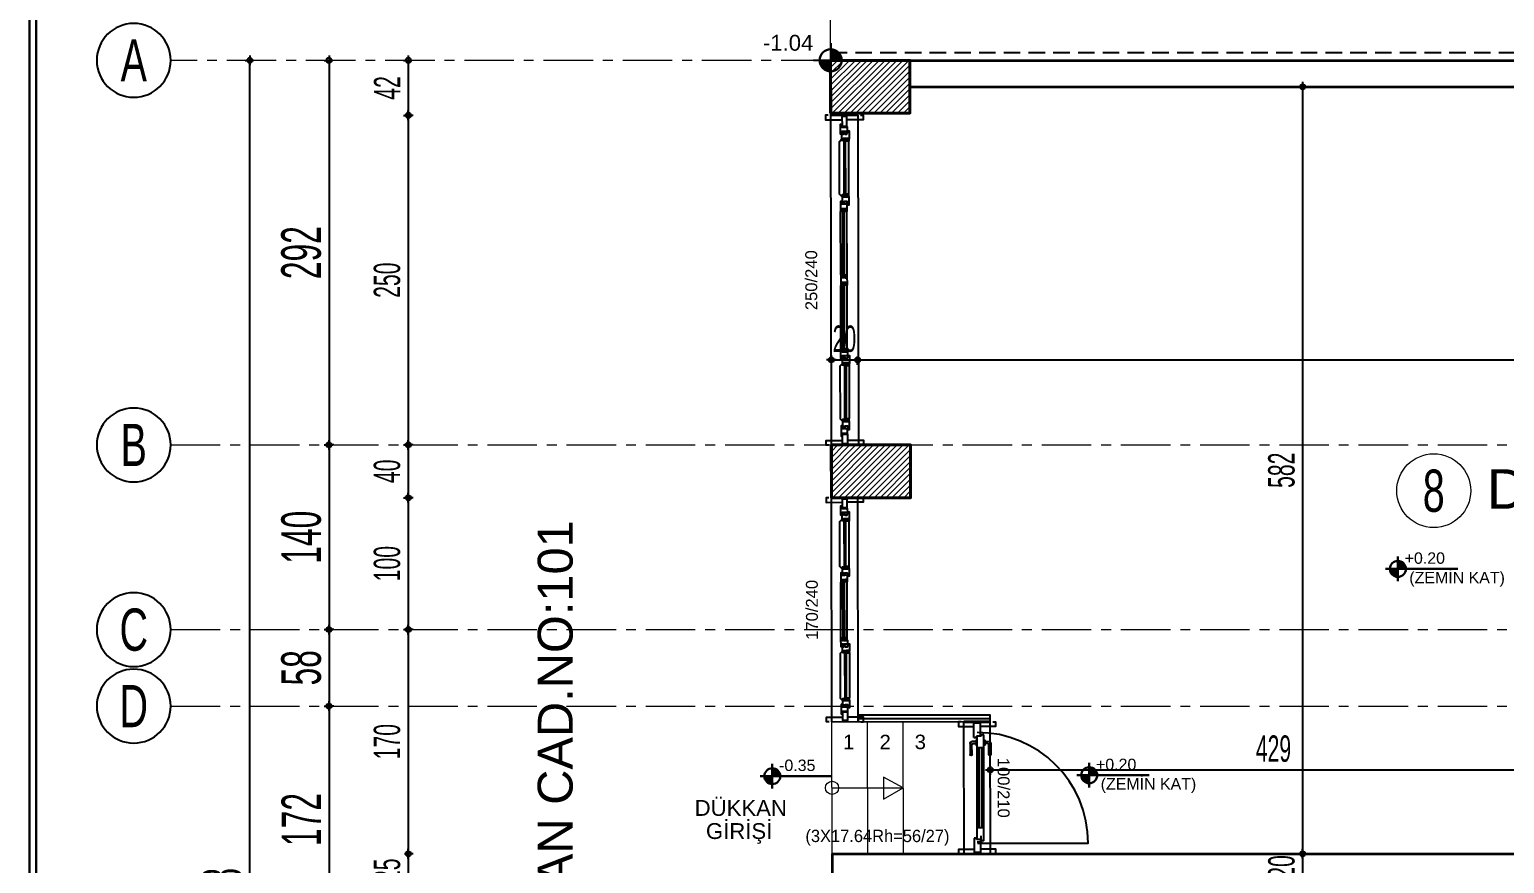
# Model space of a CAD drawing. Extents: x 386248 to 427517, y 4539405 to 4542296.
# Drawn here: x 390778 to 391896, y 4541018 to 4541651 of the extents above; entities that cross this region are included whole.
import ezdxf
from ezdxf.enums import TextEntityAlignment as Align

# ---------------------------------------------------------------- set-up
doc = ezdxf.new("R2010")
doc.units = 0
for name, pattern in [('CENTER', [2, 1.25, -0.25, 0.25, -0.25]), ('CENTERX2', [4, 2.5, -0.5, 0.5, -0.5]), ('DASHED2', [0.375, 0.25, -0.125]), ('DUZ', [0])]:
    doc.linetypes.add(name, pattern=pattern)
for name, color, linetype, lineweight in [('AKS', 251, 'CENTERX2', 20), ('AKS YAZISI', 4, 'Continuous', 25), ('ASIK', 3, 'Continuous', 20), ('baca', 9, 'Continuous', 25), ('DIŞ 2', 167, 'Continuous', 25), ('DUVAR', 4, 'Continuous', 35), ('kolon', 1, 'Continuous', 40), ('KOTLAR', 63, 'Continuous', 30), ('MERDIVEN', 161, 'Continuous', 15), ('OLCU10', 2, 'Continuous', 25), ('tarama kolon', 8, 'Continuous', 13), ('TEFRİŞ', 103, 'Continuous', 18), ('YAZI', 7, 'Continuous', 25), ('YAZILAR', 1, 'Continuous', 30), ('ölçü20', 1, 'Continuous', 20)]:
    doc.layers.add(name, color=color, linetype=linetype, lineweight=lineweight)
for name, color, linetype in [('DIM', 7, 'Continuous'), ('duvar-kesim', 250, 'Continuous'), ('kapi', 16, 'Continuous'), ('kapi-yazi', 140, 'Continuous'), ('mahal', 7, 'Continuous'), ('penc-yazi', 7, 'Continuous'), ('pencere', 7, 'Continuous'), ('Y-IMAR', 15, 'DUZ')]:
    doc.layers.add(name, color=color, linetype=linetype)
doc.styles.add('RomanSTA', font='')
doc.styles.get("Standard").update_dxf_attribs({"font": 'arial.ttf'})
doc.styles.add('STYLE4', font='comic.ttf', dxfattribs={"height": 9})
doc.styles.add('T', font='ISOt.shx', dxfattribs={"width": 0.6})
doc.styles.add('UNIV', font='', dxfattribs={"width": 0.7})
doc.styles.get('RomanSTA').set_extended_font_data('Arial')
doc.styles.get('UNIV').set_extended_font_data('Comic Sans MS')
doc.dimstyles.new('DOT2', dxfattribs={"dimtxt": 20, "dimasz": 0.7, "dimexe": 5, "dimexo": 5, "dimgap": 6, "dimtad": 1, "dimdec": 0, "dimdsep": 46, "dimtxsty": 'T', "dimblk1": 'SEL2', "dimblk2": 'SEL2', "dimsah": 1, "dimcen": 0, "dimse1": 1, "dimse2": 1, "dimclrd": 256, "dimclre": 256, "dimclrt": 256, "dimadec": 0, "dimazin": 0, "dimtfac": 1, "dimtdec": 0, "dimtix": 1, "dimtmove": 2, "dimatfit": 3, "dimldrblk": 'SEL2', "dimfxl": 1, "dimtolj": 1, "dimtzin": 0, "dimarcsym": 0})

# ---------------------------------------------------------------- blocks, each defined once
blk = doc.blocks.new('SEL2')
at = {"layer": 'OLCU10'}
for p, q in [((5.25, 0), (-5.25, 0)), ((0, 5.25), (0, -3.95))]:
    blk.add_line(p, q, dxfattribs=at)
blk.add_circle((0, 0), 2.75, dxfattribs=at)
blk = doc.blocks.new('*D2082')
at = {"layer": 'Defpoints', "color": 0}
for p in [(391734, 4541607.4), (391742.9, 4541025.8), (391759, 4541025.8)]:
    blk.add_point(p, dxfattribs=at)
at = {"layer": 'DIM', "lineweight": -2}
blk.add_line((391742.9, 4541606.7), (391742.9, 4541026.5), dxfattribs=at)
at = {"layer": 'DIM', "linetype": 'ByBlock', "lineweight": -2, "xscale": 0.7, "yscale": 0.7, "zscale": 0.7}
for p, rotation in [((391742.9, 4541607.4), 90), ((391742.9, 4541025.8), 270)]:
    blk.add_blockref('SEL2', p, dxfattribs=dict(at, rotation=rotation))
at = {"layer": 'DIM', "insert": (391726.9, 4541316.6), "char_height": 20, "attachment_point": 5, "rotation": 90, "style": 'T'}
blk.add_mtext('\\A1;582', dxfattribs=at)
blk = doc.blocks.new('*D2083')
at = {"layer": 'Defpoints', "color": 0}
for p in [(391759, 4541025.8), (391742.9, 4541005.8), (391777.2, 4541005.8)]:
    blk.add_point(p, dxfattribs=at)
at = {"layer": 'DIM', "lineweight": -2}
for p, q in [((391742.9, 4541026.5), (391742.9, 4541027.2)), ((391742.9, 4541025.8), (391742.9, 4541005.8)), ((391742.9, 4541005.1), (391742.9, 4541004.4))]:
    blk.add_line(p, q, dxfattribs=at)
at = {"layer": 'DIM', "linetype": 'ByBlock', "lineweight": -2, "xscale": 0.7, "yscale": 0.7, "zscale": 0.7}
for p, rotation in [((391742.9, 4541025.8), 270), ((391742.9, 4541005.8), 90)]:
    blk.add_blockref('SEL2', p, dxfattribs=dict(at, rotation=rotation))
at = {"layer": 'DIM', "insert": (391726.9, 4541015.8), "char_height": 20, "attachment_point": 5, "rotation": 90, "style": 'T'}
blk.add_mtext('\\A1;20', dxfattribs=at)
blk = doc.blocks.new('*D2096')
at = {"layer": 'Defpoints', "color": 0}
for p in [(391405.7, 4541400.2), (391385.7, 4541388), (391405.7, 4541388.1)]:
    blk.add_point(p, dxfattribs=at)
at = {"layer": 'DIM', "lineweight": -2}
for p, q in [((391385, 4541400.2), (391384.3, 4541400.2)), ((391385.7, 4541400.2), (391405.7, 4541400.2)), ((391406.4, 4541400.2), (391407.1, 4541400.2))]:
    blk.add_line(p, q, dxfattribs=at)
at = {"layer": 'DIM', "linetype": 'ByBlock', "lineweight": -2, "xscale": 0.7, "yscale": 0.7, "zscale": 0.7}
blk.add_blockref('SEL2', (391385.7, 4541400.2), dxfattribs=at)
at = {"layer": 'DIM', "linetype": 'ByBlock', "lineweight": -2, "xscale": 0.7, "yscale": 0.7, "zscale": 0.7, "rotation": 180}
blk.add_blockref('SEL2', (391405.7, 4541400.2), dxfattribs=at)
at = {"layer": 'DIM', "insert": (391395.7, 4541416.2), "char_height": 20, "attachment_point": 5, "style": 'T'}
blk.add_mtext('\\A1;20', dxfattribs=at)
blk = doc.blocks.new('*D2097')
at = {"layer": 'Defpoints', "color": 0}
for p in [(392641.4, 4541400.2), (392641.4, 4541393.5), (391405.7, 4541388.1)]:
    blk.add_point(p, dxfattribs=at)
at = {"layer": 'DIM', "lineweight": -2}
blk.add_line((391406.4, 4541400.2), (392640.7, 4541400.2), dxfattribs=at)
at = {"layer": 'DIM', "linetype": 'ByBlock', "lineweight": -2, "xscale": 0.7, "yscale": 0.7, "zscale": 0.7, "rotation": 180}
blk.add_blockref('SEL2', (391405.7, 4541400.2), dxfattribs=at)
at = {"layer": 'DIM', "linetype": 'ByBlock', "lineweight": -2, "xscale": 0.7, "yscale": 0.7, "zscale": 0.7}
blk.add_blockref('SEL2', (392641.4, 4541400.2), dxfattribs=at)
at = {"layer": 'DIM', "insert": (392023.6, 4541416.2), "char_height": 20, "attachment_point": 5, "style": 'T'}
blk.add_mtext('\\A1;1236', dxfattribs=at)
blk = doc.blocks.new('KOLONLAR 444')
at = {"layer": 'tarama kolon'}
h = blk.add_hatch(dxfattribs=at)
h.set_pattern_fill('ANSI31', color=256)
h.set_pattern_definition([(45, (2287.4398, -3197.0584), (-2.2450640303, 2.2450640303), [])])
h.paths.add_polyline_path([(397483.5, 4544385.7), (397513.5, 4544385.7), (397513.5, 4544325.7), (397483.5, 4544325.7)])
h.paths.add_polyline_path([(397798.1, 4544357.7), (397798.1, 4544337.7), (397798.1, 4544327.7), (397858.1, 4544327.7), (397857.1, 4544357.7)])
h.paths.add_polyline_path([(397123.5, 4544817.3), (397183.5, 4544817.3), (397183.5, 4544787.3), (397123.5, 4544787.3)])
h.paths.add_polyline_path([(397812.7, 4543913.7), (397812.7, 4543893.7), (397812.7, 4543875.7), (397873, 4543875.7), (397872.4, 4543893.7), (397871.7, 4543913.7)])
h.paths.add_polyline_path([(397834.6, 4543572.8), (397834.6, 4543523.5), (397884.6, 4543522.8), (397882.9, 4543572.8)])
h.paths.add_polyline_path([(396633.5, 4544777.3), (396633.5, 4544797.3), (396633.5, 4544817.3), (396573.5, 4544817.3), (396573.5, 4544797.3), (396573.5, 4544777.3)])
h.paths.add_polyline_path([(396626, 4543538.5), (396626, 4543589.2), (396575.9, 4543589.2), (396576, 4543539.2)])
h.paths.add_polyline_path([(397483.5, 4543935.7), (397513.5, 4543935.7), (397513.5, 4543875.7), (397483.5, 4543875.7)])
h.paths.add_polyline_path([(397123.5, 4543875.7), (397123.5, 4543905.7), (397183.5, 4543905.7), (397183.5, 4543875.7)])
h.paths.add_polyline_path([(397373.5, 4544180.7), (397348.5, 4544180.7), (397148.5, 4544180.7), (397148.5, 4544360.7), (397348.5, 4544360.7), (397373.5, 4544360.7), (397373.5, 4544385.7), (397123.5, 4544385.7), (397123.5, 4544155.7), (397123.5, 4544085.7), (397148.5, 4544085.7), (397148.5, 4544155.7), (397373.5, 4544155.7)])
h.paths.add_polyline_path([(397782, 4544817.3), (397782, 4544797.3), (397782, 4544777.3), (397843.3, 4544777.3), (397842.6, 4544797.3), (397842, 4544817.3)])
h.paths.add_polyline_path([(396574.8, 4544120.7), (396634.8, 4544120.7), (396634.8, 4544080.7), (396574.9, 4544080.7)])
h.paths.add_polyline_path([(397458.5, 4543528.2), (397458.5, 4543587.8), (397488.5, 4543587.8), (397488.5, 4543527.8)])
h.paths.add_polyline_path([(397453.5, 4544817.3), (397513.5, 4544817.3), (397513.5, 4544787.3), (397453.5, 4544787.3)])
h.paths.add_polyline_path([(397153.5, 4543605.7), (397133.5, 4543605.7), (397123.5, 4543605.7), (397123.5, 4543532.3), (397153.5, 4543532), (397153.5, 4543595.7)])
h.paths.add_polyline_path([(396634, 4544485.7), (396634, 4544505.7), (396634, 4544515.7), (396633.5, 4544525.7), (396613.5, 4544525.7), (396574, 4544525.7), (396574.1, 4544485.7)])
at = {"layer": 'kolon'}
for points in [[(396573.5, 4544777.3), (396633.5, 4544777.3), (396633.5, 4544797.3), (396633.5, 4544817.3), (396573.5, 4544817.3), (396573.5, 4544797.3)], [(396574.1, 4544485.7), (396634, 4544485.7), (396634, 4544505.7), (396634, 4544515.7), (396634, 4544525.7), (396633.5, 4544525.7), (396613.5, 4544525.7), (396574, 4544525.7)]]:
    blk.add_lwpolyline(points, close=True, dxfattribs=at)
blk = doc.blocks.new('AKS-NO')
blk.add_circle((0, 0), 35)
at = {"color": 7, "style": 'UNIV', "width": 0.7}
blk.add_attdef('AKS-NO', text='', height=40, dxfattribs=at).set_placement((0, 0), align=Align.MIDDLE)
blk = doc.blocks.new('fm-win4')
at = {"color": 8, "linetype": 'Continuous'}
for p, q in [((58.4, 0.3), (16.9, 0.3)), ((16.9, 0.3), (16.9, -0.9)), ((17.9, 0.3), (17.9, -0.9)), ((57.4, 0.3), (57.4, -0.9)), ((58.4, 0.3), (58.4, -0.9)), ((68, 1.4), (117.9, 1.4)), ((68, 1.4), (68, 0.2)), ((68, 0.2), (117.9, 0.2)), ((69, 1.4), (69, 0.2)), ((69.7, 3), (116.1, 3)), ((116.9, 1.4), (116.9, 0.2)), ((117.9, 1.4), (117.9, 0.2)), ((122.1, 1.4), (172.1, 1.4)), ((122.1, 1.4), (122.1, 0.2)), ((122.1, 0.2), (172.1, 0.2)), ((123.1, 1.4), (123.1, 0.2)), ((123.9, 3), (170.3, 3)), ((171.1, 1.4), (171.1, 0.2)), ((172.1, 1.4), (172.1, 0.2)), ((181.7, 0.3), (223.2, 0.3)), ((181.7, 0.3), (181.7, -0.9)), ((182.7, 0.3), (182.7, -0.9)), ((222.2, 0.3), (222.2, -0.9)), ((223.2, 0.3), (223.2, -0.9)), ((58.4, -0.9), (16.9, -0.9)), ((56.8, -3.3), (18.4, -3.3)), ((69.8, -1.8), (115.9, -1.8)), ((124, -1.8), (170.1, -1.8)), ((181.7, -0.9), (223.2, -0.9)), ((183.2, -3.3), (221.6, -3.3))]:
    blk.add_line(p, q, dxfattribs=at)
at = {"linetype": 'Continuous'}
for points in [[(7, -1.8), (0, -1.8), (0, 1.8), (7, 1.8)], [(11, 0.7), (11.3, 0.7), (11.3, 1), (11, 1), (11, 2), (12.2, 2), (12.2, 2.7), (12.8, 2.7), (12.9, 2), (13.2, 2), (13, 3), (5.6, 3), (5.4, 2), (5.8, 2), (5.9, 2.7), (6.4, 2.7), (6.4, 2), (7.7, 2), (7.7, 1), (7.4, 1), (7.4, 0.7), (7.7, 0.7), (7.7, 0.2), (7.4, 0.2), (7.4, -0.1), (7.7, -0.1), (7.7, -1.7), (7.4, -1.7), (7.4, -2), (11.3, -2), (11.3, -1.7), (11, -1.7), (11, -0.1), (11.3, -0.1), (11.3, 0.2), (11, 0.2)], [(16.1, -1.4), (16.4, -1.4), (16.4, -1.2), (16.1, -1.2), (16.1, 0.9), (16.9, 0.9), (16.9, 1.6), (17.4, 1.6), (17.5, 0.9), (17.9, 0.9), (17.7, 1.9), (12.8, 1.9), (12.8, 1.6), (12.9, 1.6), (12.9, 0.8), (12.1, 0.8), (12.1, -0.2), (13.1, -0.2), (13.1, -1.8), (12.1, -1.8), (12.1, -2.3), (10.5, -2.3), (10.5, -3.5), (16.4, -3.5), (16.4, -3.2), (16.1, -3.2)], [(59.2, -1.2), (59.2, 0.9), (58.3, 0.9), (58.3, 1.6), (57.8, 1.6), (57.7, 0.9), (57.4, 0.9), (57.6, 1.9), (62.5, 1.9), (62.5, 1.6), (62.4, 1.6), (62.4, 0.8), (63.2, 0.8), (63.2, -0.2), (62.2, -0.2), (62.2, -1.8), (63.2, -1.8), (63.2, -2.3), (64.7, -2.3), (64.7, -3.5), (58.9, -3.5), (58.9, -3.2), (59.2, -3.2), (59.2, -1.4), (58.9, -1.4), (58.9, -1.2)], [(64.5, -1.7), (64.5, -0.1), (64.2, -0.1), (64.2, 0.2), (64.5, 0.2), (64.5, 0.7), (64.2, 0.7), (64.2, 1), (64.5, 1), (64.5, 2), (63.1, 2), (63.1, 2.7), (62.6, 2.7), (62.5, 2), (62.2, 2), (62.4, 3), (69.5, 3), (69.7, 2), (69.3, 2), (69.2, 2.7), (68.7, 2.7), (68.7, 2), (67.5, 2), (67.5, 1), (67.8, 1), (67.8, 0.7), (67.5, 0.7), (67.5, 0.2), (67.8, 0.2), (67.8, -0.1), (67.5, -0.1), (67.5, -1.7), (67.8, -1.7), (67.8, -2), (64.2, -2), (64.2, -1.7)], [(121.6, 2), (122.9, 2), (122.9, 2.7), (123.4, 2.7), (123.5, 2), (123.8, 2), (123.6, 3), (116.4, 3), (116.2, 2), (116.5, 2), (116.6, 2.7), (117.1, 2.7), (117.1, 2), (118.4, 2), (118.4, 1), (118.1, 1), (118.1, 0.7), (118.4, 0.7), (118.4, 0.2), (118.1, 0.2), (118.1, -0.1), (118.4, -0.1), (118.4, -1.7), (118.1, -1.7), (118.1, -2), (121.9, -2), (121.9, -1.7), (121.6, -1.7), (121.6, -0.1), (121.9, -0.1), (121.9, 0.2), (121.6, 0.2), (121.6, 0.7), (121.9, 0.7), (121.9, 1), (121.6, 1)], [(175.8, 2), (177, 2), (177, 2.7), (177.6, 2.7), (177.7, 2), (178, 2), (177.8, 3), (170.6, 3), (170.4, 2), (170.7, 2), (170.8, 2.7), (171.3, 2.7), (171.3, 2), (172.5, 2), (172.5, 1), (172.2, 1), (172.2, 0.7), (172.5, 0.7), (172.5, 0.2), (172.2, 0.2), (172.2, -0.1), (172.5, -0.1), (172.5, -1.7), (172.2, -1.7), (172.2, -2), (176.1, -2), (176.1, -1.7), (175.8, -1.7), (175.8, -0.1), (176.1, -0.1), (176.1, 0.2), (175.8, 0.2), (175.8, 0.7), (176.1, 0.7), (176.1, 1), (175.8, 1)], [(180.9, -1.2), (180.9, 0.9), (181.7, 0.9), (181.7, 1.6), (182.2, 1.6), (182.3, 0.9), (182.7, 0.9), (182.5, 1.9), (177.6, 1.9), (177.6, 1.6), (177.7, 1.6), (177.7, 0.8), (176.9, 0.8), (176.9, -0.2), (177.9, -0.2), (177.9, -1.8), (176.9, -1.8), (176.9, -2.3), (175.3, -2.3), (175.3, -3.5), (181.2, -3.5), (181.2, -3.2), (180.9, -3.2), (180.9, -1.4), (181.2, -1.4), (181.2, -1.2)], [(224, -1.4), (223.7, -1.4), (223.7, -1.2), (224, -1.2), (224, 0.9), (223.1, 0.9), (223.1, 1.6), (222.6, 1.6), (222.5, 0.9), (222.2, 0.9), (222.4, 1.9), (227.3, 1.9), (227.3, 1.6), (227.2, 1.6), (227.2, 0.8), (228, 0.8), (228, -0.2), (227, -0.2), (227, -1.8), (228, -1.8), (228, -2.3), (229.5, -2.3), (229.5, -3.5), (223.7, -3.5), (223.7, -3.2), (224, -3.2)], [(229, 0.7), (228.7, 0.7), (228.7, 1), (229, 1), (229, 2), (227.8, 2), (227.8, 2.7), (227.2, 2.7), (227.1, 2), (226.8, 2), (227, 3), (234.4, 3), (234.6, 2), (234.2, 2), (234.1, 2.7), (233.6, 2.7), (233.6, 2), (232.3, 2), (232.3, 1), (232.6, 1), (232.6, 0.7), (232.3, 0.7), (232.3, 0.2), (232.6, 0.2), (232.6, -0.1), (232.3, -0.1), (232.3, -1.7), (232.6, -1.7), (232.6, -2), (228.7, -2), (228.7, -1.7), (229, -1.7), (229, -0.1), (228.7, -0.1), (228.7, 0.2), (229, 0.2)], [(233, -1.8), (240, -1.8), (240, 1.8), (233, 1.8)]]:
    blk.add_lwpolyline(points, close=True, dxfattribs=at)
at = {"color": 8, "linetype": 'Continuous'}
for points in [[(58.8, 1.9), (57, 3.7), (18.2, 3.7), (16.4, 1.9)], [(181.2, 1.9), (183, 3.7), (221.8, 3.7), (223.6, 1.9)]]:
    blk.add_lwpolyline(points, dxfattribs=at)
for points in [[(16.2, -2.4), (16.5, -2.4), (16.5, -3.3), (18.2, -3.3), (18.2, -1.6), (17.9, -1.6), (17.9, -2.1), (17.4, -2.1), (17.4, -1.6), (17.1, -1.6), (17.1, -2.1), (16.3, -2.1), (16.3, -1.6), (16.2, -1.6)], [(59.1, -2.4), (58.8, -2.4), (58.8, -3.3), (57.1, -3.3), (57.1, -1.6), (57.4, -1.6), (57.4, -2.1), (57.9, -2.1), (57.9, -1.6), (58.2, -1.6), (58.2, -2.1), (59, -2.1), (59, -1.6), (59.1, -1.6)], [(67.9, -1.4), (67.9, -1.8), (69.6, -1.8), (69.6, -0.4), (69.3, -0.4), (69.3, -0.9), (68.8, -0.9), (68.8, -0.4), (68.5, -0.4), (68.5, -1.1), (67.7, -1.1), (67.7, -0.4), (67.6, -0.4), (67.6, -1.4)], [(118, -1.4), (118, -1.8), (116.3, -1.8), (116.3, -0.4), (116.6, -0.4), (116.6, -0.9), (117.1, -0.9), (117.1, -0.4), (117.4, -0.4), (117.4, -1.1), (118.2, -1.1), (118.2, -0.4), (118.3, -0.4), (118.3, -1.4)], [(122, -1.4), (122, -1.8), (123.7, -1.8), (123.7, -0.4), (123.4, -0.4), (123.4, -0.9), (122.9, -0.9), (122.9, -0.4), (122.6, -0.4), (122.6, -1.1), (121.8, -1.1), (121.8, -0.4), (121.7, -0.4), (121.7, -1.4)], [(172.1, -1.4), (172.1, -1.8), (170.4, -1.8), (170.4, -0.4), (170.7, -0.4), (170.7, -0.9), (171.2, -0.9), (171.2, -0.4), (171.5, -0.4), (171.5, -1.1), (172.3, -1.1), (172.3, -0.4), (172.4, -0.4), (172.4, -1.4)], [(181, -2.4), (181.3, -2.4), (181.3, -3.3), (183, -3.3), (183, -1.6), (182.7, -1.6), (182.7, -2.1), (182.2, -2.1), (182.2, -1.6), (181.9, -1.6), (181.9, -2.1), (181.1, -2.1), (181.1, -1.6), (181, -1.6)], [(223.9, -2.4), (223.6, -2.4), (223.6, -3.3), (221.9, -3.3), (221.9, -1.6), (222.2, -1.6), (222.2, -2.1), (222.7, -2.1), (222.7, -1.6), (223, -1.6), (223, -2.1), (223.8, -2.1), (223.8, -1.6), (223.9, -1.6)]]:
    blk.add_lwpolyline(points, close=True, dxfattribs=at)
blk = doc.blocks.new('*D2567')
at = {"layer": 'Defpoints', "color": 0}
for p in [(390945.2, 4541627.4), (390970.5, 4541627.4), (390970.5, 4540349.2)]:
    blk.add_point(p, dxfattribs=at)
at = {"layer": 'DIŞ 2', "lineweight": -2}
blk.add_line((390945.2, 4540349.9), (390945.2, 4541626.7), dxfattribs=at)
at = {"layer": 'DIŞ 2', "linetype": 'ByBlock', "lineweight": -2, "xscale": 0.7, "yscale": 0.7, "zscale": 0.7}
for p, rotation in [((390945.2, 4541627.4), 90), ((390945.2, 4540349.2), 270)]:
    blk.add_blockref('SEL2', p, dxfattribs=dict(at, rotation=rotation))
at = {"layer": 'DIŞ 2', "insert": (390924.2, 4540988.3), "char_height": 30, "attachment_point": 5, "rotation": 90, "style": 'T'}
blk.add_mtext('\\A1;1278', dxfattribs=at)
blk = doc.blocks.new('*D2568')
at = {"layer": 'ASIK', "lineweight": -2}
blk.add_line((391005.2, 4541626.7), (391005.2, 4541336.5), dxfattribs=at)
at = {"layer": 'Defpoints', "color": 0}
for p in [(391024, 4541627.4), (391005.2, 4541335.8), (391024, 4541335.8)]:
    blk.add_point(p, dxfattribs=at)
at = {"layer": 'ASIK', "linetype": 'ByBlock', "lineweight": -2, "xscale": 0.7, "yscale": 0.7, "zscale": 0.7}
for p, rotation in [((391005.2, 4541627.4), 90), ((391005.2, 4541335.8), 270)]:
    blk.add_blockref('SEL2', p, dxfattribs=dict(at, rotation=rotation))
at = {"layer": 'ASIK', "insert": (390984.2, 4541481.6), "char_height": 30, "attachment_point": 5, "rotation": 90, "style": 'T'}
blk.add_mtext('\\A1;292', dxfattribs=at)
blk = doc.blocks.new('*D2569')
at = {"layer": 'ASIK', "lineweight": -2}
blk.add_line((391005.2, 4541335.1), (391005.2, 4541196.5), dxfattribs=at)
at = {"layer": 'Defpoints', "color": 0}
for p in [(391024, 4541335.8), (391005.2, 4541195.8), (391036.6, 4541195.8)]:
    blk.add_point(p, dxfattribs=at)
at = {"layer": 'ASIK', "linetype": 'ByBlock', "lineweight": -2, "xscale": 0.7, "yscale": 0.7, "zscale": 0.7}
for p, rotation in [((391005.2, 4541335.8), 90), ((391005.2, 4541195.8), 270)]:
    blk.add_blockref('SEL2', p, dxfattribs=dict(at, rotation=rotation))
at = {"layer": 'ASIK', "insert": (390984.2, 4541265.8), "char_height": 30, "attachment_point": 5, "rotation": 90, "style": 'T'}
blk.add_mtext('\\A1;140', dxfattribs=at)
blk = doc.blocks.new('*D2570')
at = {"layer": 'ASIK', "lineweight": -2}
blk.add_line((391005.2, 4541195.1), (391005.2, 4541138.5), dxfattribs=at)
at = {"layer": 'Defpoints', "color": 0}
for p in [(391036.6, 4541195.8), (391005.2, 4541137.8), (391036.6, 4541137.8)]:
    blk.add_point(p, dxfattribs=at)
at = {"layer": 'ASIK', "linetype": 'ByBlock', "lineweight": -2, "xscale": 0.7, "yscale": 0.7, "zscale": 0.7}
for p, rotation in [((391005.2, 4541195.8), 90), ((391005.2, 4541137.8), 270)]:
    blk.add_blockref('SEL2', p, dxfattribs=dict(at, rotation=rotation))
at = {"layer": 'ASIK', "insert": (390984.2, 4541166.8), "char_height": 30, "attachment_point": 5, "rotation": 90, "style": 'T'}
blk.add_mtext('\\A1;58', dxfattribs=at)
blk = doc.blocks.new('*D2571')
at = {"layer": 'ASIK', "lineweight": -2}
blk.add_line((391005.2, 4541137.1), (391005.2, 4540966.5), dxfattribs=at)
at = {"layer": 'Defpoints', "color": 0}
for p in [(391036.6, 4541137.8), (391005.2, 4540965.8), (391025.7, 4540965.8)]:
    blk.add_point(p, dxfattribs=at)
at = {"layer": 'ASIK', "linetype": 'ByBlock', "lineweight": -2, "xscale": 0.7, "yscale": 0.7, "zscale": 0.7}
for p, rotation in [((391005.2, 4541137.8), 90), ((391005.2, 4540965.8), 270)]:
    blk.add_blockref('SEL2', p, dxfattribs=dict(at, rotation=rotation))
at = {"layer": 'ASIK', "insert": (390984.2, 4541051.8), "char_height": 30, "attachment_point": 5, "rotation": 90, "style": 'T'}
blk.add_mtext('\\A1;172', dxfattribs=at)
blk = doc.blocks.new('*D2635')
at = {"layer": 'Defpoints', "color": 0}
for p in [(391241.7, 4541627.4), (391065.2, 4541585.7), (391385.3, 4541585.7)]:
    blk.add_point(p, dxfattribs=at)
at = {"layer": 'ölçü20', "lineweight": -2}
blk.add_line((391065.2, 4541626.7), (391065.2, 4541586.4), dxfattribs=at)
at = {"layer": 'ölçü20', "linetype": 'ByBlock', "lineweight": -2, "xscale": 0.7, "yscale": 0.7, "zscale": 0.7}
for p, rotation in [((391065.2, 4541627.4), 90), ((391065.2, 4541585.7), 270)]:
    blk.add_blockref('SEL2', p, dxfattribs=dict(at, rotation=rotation))
at = {"layer": 'ölçü20', "insert": (391049.2, 4541606.5), "char_height": 20, "attachment_point": 5, "rotation": 90, "style": 'T'}
blk.add_mtext('\\A1;42', dxfattribs=at)
blk = doc.blocks.new('*D2636')
at = {"layer": 'Defpoints', "color": 0}
for p in [(391385.3, 4541585.7), (391065.2, 4541335.8), (391385.1, 4541335.8)]:
    blk.add_point(p, dxfattribs=at)
at = {"layer": 'ölçü20', "lineweight": -2}
blk.add_line((391065.2, 4541585), (391065.2, 4541336.5), dxfattribs=at)
at = {"layer": 'ölçü20', "linetype": 'ByBlock', "lineweight": -2, "xscale": 0.7, "yscale": 0.7, "zscale": 0.7}
for p, rotation in [((391065.2, 4541585.7), 90), ((391065.2, 4541335.8), 270)]:
    blk.add_blockref('SEL2', p, dxfattribs=dict(at, rotation=rotation))
at = {"layer": 'ölçü20', "insert": (391049.2, 4541460.7), "char_height": 20, "attachment_point": 5, "rotation": 90, "style": 'T'}
blk.add_mtext('\\A1;250', dxfattribs=at)
blk = doc.blocks.new('*D2637')
at = {"layer": 'Defpoints', "color": 0}
for p in [(391385.1, 4541335.8), (391065.2, 4541295.8), (391387.7, 4541295.8)]:
    blk.add_point(p, dxfattribs=at)
at = {"layer": 'ölçü20', "lineweight": -2}
blk.add_line((391065.2, 4541335.1), (391065.2, 4541296.5), dxfattribs=at)
at = {"layer": 'ölçü20', "linetype": 'ByBlock', "lineweight": -2, "xscale": 0.7, "yscale": 0.7, "zscale": 0.7}
for p, rotation in [((391065.2, 4541335.8), 90), ((391065.2, 4541295.8), 270)]:
    blk.add_blockref('SEL2', p, dxfattribs=dict(at, rotation=rotation))
at = {"layer": 'ölçü20', "insert": (391049.2, 4541315.8), "char_height": 20, "attachment_point": 5, "rotation": 90, "style": 'T'}
blk.add_mtext('\\A1;40', dxfattribs=at)
blk = doc.blocks.new('*D2638')
at = {"layer": 'Defpoints', "color": 0}
for p in [(391387.7, 4541295.8), (391065.2, 4541195.8), (391276.5, 4541195.8)]:
    blk.add_point(p, dxfattribs=at)
at = {"layer": 'ölçü20', "lineweight": -2}
blk.add_line((391065.2, 4541295.1), (391065.2, 4541196.5), dxfattribs=at)
at = {"layer": 'ölçü20', "linetype": 'ByBlock', "lineweight": -2, "xscale": 0.7, "yscale": 0.7, "zscale": 0.7}
for p, rotation in [((391065.2, 4541295.8), 90), ((391065.2, 4541195.8), 270)]:
    blk.add_blockref('SEL2', p, dxfattribs=dict(at, rotation=rotation))
at = {"layer": 'ölçü20', "insert": (391049.2, 4541245.8), "char_height": 20, "attachment_point": 5, "rotation": 90, "style": 'T'}
blk.add_mtext('\\A1;100', dxfattribs=at)
blk = doc.blocks.new('*D2639')
at = {"layer": 'Defpoints', "color": 0}
for p in [(391276.5, 4541195.8), (391065.2, 4541025.8), (391390.5, 4541025.8)]:
    blk.add_point(p, dxfattribs=at)
at = {"layer": 'ölçü20', "lineweight": -2}
blk.add_line((391065.2, 4541195.1), (391065.2, 4541026.5), dxfattribs=at)
at = {"layer": 'ölçü20', "linetype": 'ByBlock', "lineweight": -2, "xscale": 0.7, "yscale": 0.7, "zscale": 0.7}
for p, rotation in [((391065.2, 4541195.8), 90), ((391065.2, 4541025.8), 270)]:
    blk.add_blockref('SEL2', p, dxfattribs=dict(at, rotation=rotation))
at = {"layer": 'ölçü20', "insert": (391049.2, 4541110.8), "char_height": 20, "attachment_point": 5, "rotation": 90, "style": 'T'}
blk.add_mtext('\\A1;170', dxfattribs=at)
blk = doc.blocks.new('*D2640')
at = {"layer": 'Defpoints', "color": 0}
for p in [(391390.5, 4541025.8), (391065.2, 4541000.7), (391390.6, 4541000.7)]:
    blk.add_point(p, dxfattribs=at)
at = {"layer": 'ölçü20', "lineweight": -2}
for p, q in [((391065.2, 4541026.5), (391065.2, 4541027.2)), ((391065.2, 4541025.8), (391065.2, 4541000.7)), ((391065.2, 4541000), (391065.2, 4540999.3))]:
    blk.add_line(p, q, dxfattribs=at)
at = {"layer": 'ölçü20', "linetype": 'ByBlock', "lineweight": -2, "xscale": 0.7, "yscale": 0.7, "zscale": 0.7}
for p, rotation in [((391065.2, 4541025.8), 270), ((391065.2, 4541000.7), 90)]:
    blk.add_blockref('SEL2', p, dxfattribs=dict(at, rotation=rotation))
at = {"layer": 'ölçü20', "insert": (391049.2, 4541013.3), "char_height": 20, "attachment_point": 5, "rotation": 90, "style": 'T'}
blk.add_mtext('\\A1;25', dxfattribs=at)
blk = doc.blocks.new('KT')
at = {"layer": 'baca', "lineweight": 30}
for points in [[(387018, 4544506.5, 0.198912), (386994.3, 4544516.4), (386994.2, 4544482.9), (387027.7, 4544482.8, 0.198912)], [(386960.7, 4544483, 0.198912), (386970.4, 4544459.2, 0.198912), (386994.1, 4544449.3), (386994.2, 4544482.9)]]:
    blk.add_hatch(color=256, dxfattribs=at).paths.add_polyline_path(points)
at = {"layer": 'KOTLAR', "color": 1}
for p, q in [((386994.3, 4544534.7), (386994, 4544431)), ((386942.4, 4544483), (387046, 4544482.7))]:
    blk.add_line(p, q, dxfattribs=at)
blk.add_circle((386994.2, 4544482.9), 33.5, dxfattribs=at)
blk = doc.blocks.new('G$C4E716FBB')
at = {"layer": 'KOTLAR', "xscale": 0.25, "yscale": 0.25, "zscale": 0.25}
blk.add_blockref('KT', (-97809, -1135616.6), dxfattribs=at)
at = {"layer": 'KOTLAR', "color": 1, "linetype": 'Continuous'}
blk.add_text('-1.04', height=12, rotation=359.8332, dxfattribs=at).set_placement((-1111.8, 511.5))
blk = doc.blocks.new('fm-door1')
at = {"linetype": 'Continuous'}
for p, q in [((0, 2.5), (0, -2.5)), ((10, 2.5), (0, 2.5)), ((8, 3.2), (8, 0)), ((8.4, 2.8), (12.8, 2.8)), ((9, 5), (91, 5)), ((9, 5), (9, 3)), ((10, 3), (9, 3)), ((10, 3), (10, -0.5)), ((10, 3), (10, -0.5)), ((10, 0), (90, 0)), ((19, 5), (19, 0)), ((81, 5), (81, 0)), ((91, 3), (90, 3)), ((90, 3), (90, -0.5)), ((90, 2.5), (100, 2.5)), ((91, 5), (91, 3)), ((100, 2.5), (100, -2.5)), ((11, -2.5), (0, -2.5)), ((10, -0.5), (11, -0.5)), ((11, -0.5), (10, -0.5)), ((11, -0.5), (11, -2.5)), ((11, -2.5), (11, -0.5)), ((89, -2.5), (89, -0.5)), ((89, -0.5), (90, -0.5)), ((89, -2.5), (100, -2.5))]:
    blk.add_line(p, q, dxfattribs=at)
at = {"color": 8, "linetype": 'Continuous'}
for p, q in [((19, 3.5), (81, 3.5)), ((19, 1.5), (81, 1.5))]:
    blk.add_line(p, q, dxfattribs=at)
at = {"linetype": 'Continuous'}
for points in [[(85.8, 5.8), (85.8, 8.9, 0.414214), (84.2, 10.4), (75.9, 10.4, 1), (75.9, 8.9), (83.5, 8.9, -0.414214), (84.2, 8.1), (84.2, 5.8)], [(85.8, -0.8), (85.8, -3.9, -0.414214), (84.2, -5.4), (75.9, -5.4, -1), (75.9, -3.9), (83.5, -3.9, 0.414214), (84.2, -3.1), (84.2, -0.8)]]:
    blk.add_lwpolyline(points, format="xyb", dxfattribs=at)
for points in [[(86.9, 5), (86.9, 5.8), (83.1, 5.8), (83.1, 5)], [(86.9, 0), (86.9, -0.8), (83.1, -0.8), (83.1, 0)]]:
    blk.add_lwpolyline(points, dxfattribs=at)
blk.add_circle((8.4, 3.2), 0.426, dxfattribs=at)
blk = doc.blocks.new('fm-win3')
at = {"color": 8, "linetype": 'Continuous'}
for p, q in [((16.9, 0.3), (16.9, -0.9)), ((56, 0.3), (16.9, 0.3)), ((17.9, 0.3), (17.9, -0.9)), ((55, 0.3), (55, -0.9)), ((56, 0.3), (56, -0.9)), ((65.6, 1.4), (65.6, 0.2)), ((65.6, 1.4), (114.3, 1.4)), ((65.6, 0.2), (114.3, 0.2)), ((66.6, 1.4), (66.6, 0.2)), ((67.4, 3), (112.5, 3)), ((113.3, 1.4), (113.3, 0.2)), ((114.3, 1.4), (114.3, 0.2)), ((123.9, 0.3), (123.9, -0.9)), ((123.9, 0.3), (163.2, 0.3)), ((124.9, 0.3), (124.9, -0.9)), ((162.2, 0.3), (162.2, -0.9)), ((163.2, 0.3), (163.2, -0.9)), ((56, -0.9), (16.9, -0.9)), ((54.5, -3.3), (18.4, -3.3)), ((67.5, -1.8), (112.3, -1.8)), ((123.9, -0.9), (163.2, -0.9)), ((125.4, -3.3), (161.6, -3.3))]:
    blk.add_line(p, q, dxfattribs=at)
at = {"linetype": 'Continuous'}
for points in [[(7, -1.8), (0, -1.8), (0, 1.8), (7, 1.8)], [(11, 0.7), (11.3, 0.7), (11.3, 1), (11, 1), (11, 2), (12.2, 2), (12.2, 2.7), (12.8, 2.7), (12.9, 2), (13.2, 2), (13, 3), (5.6, 3), (5.4, 2), (5.8, 2), (5.9, 2.7), (6.4, 2.7), (6.4, 2), (7.7, 2), (7.7, 1), (7.4, 1), (7.4, 0.7), (7.7, 0.7), (7.7, 0.2), (7.4, 0.2), (7.4, -0.1), (7.7, -0.1), (7.7, -1.7), (7.4, -1.7), (7.4, -2), (11.3, -2), (11.3, -1.7), (11, -1.7), (11, -0.1), (11.3, -0.1), (11.3, 0.2), (11, 0.2)], [(16.1, -1.4), (16.4, -1.4), (16.4, -1.2), (16.1, -1.2), (16.1, 0.9), (16.9, 0.9), (16.9, 1.6), (17.4, 1.6), (17.5, 0.9), (17.9, 0.9), (17.7, 1.9), (12.8, 1.9), (12.8, 1.6), (12.9, 1.6), (12.9, 0.8), (12.1, 0.8), (12.1, -0.2), (13.1, -0.2), (13.1, -1.8), (12.1, -1.8), (12.1, -2.3), (10.5, -2.3), (10.5, -3.5), (16.4, -3.5), (16.4, -3.2), (16.1, -3.2)], [(56.8, -1.2), (56.8, 0.9), (56, 0.9), (56, 1.6), (55.4, 1.6), (55.3, 0.9), (55, 0.9), (55.2, 1.9), (60.1, 1.9), (60.1, 1.6), (60, 1.6), (60, 0.8), (60.8, 0.8), (60.8, -0.2), (59.8, -0.2), (59.8, -1.8), (60.8, -1.8), (60.8, -2.3), (62.4, -2.3), (62.4, -3.5), (56.5, -3.5), (56.5, -3.2), (56.8, -3.2), (56.8, -1.4), (56.5, -1.4), (56.5, -1.2)], [(62.1, -1.7), (62.1, -0.1), (61.8, -0.1), (61.8, 0.2), (62.1, 0.2), (62.1, 0.7), (61.8, 0.7), (61.8, 1), (62.1, 1), (62.1, 2), (60.8, 2), (60.8, 2.7), (60.2, 2.7), (60.1, 2), (59.8, 2), (60, 3), (67.1, 3), (67.3, 2), (67, 2), (66.9, 2.7), (66.3, 2.7), (66.3, 2), (65.1, 2), (65.1, 1), (65.4, 1), (65.4, 0.7), (65.1, 0.7), (65.1, 0.2), (65.4, 0.2), (65.4, -0.1), (65.1, -0.1), (65.1, -1.7), (65.4, -1.7), (65.4, -2), (61.8, -2), (61.8, -1.7)], [(118, 2), (119.2, 2), (119.2, 2.7), (119.8, 2.7), (119.9, 2), (120.2, 2), (120, 3), (112.8, 3), (112.6, 2), (112.9, 2), (113, 2.7), (113.5, 2.7), (113.5, 2), (114.7, 2), (114.7, 1), (114.4, 1), (114.4, 0.7), (114.7, 0.7), (114.7, 0.2), (114.4, 0.2), (114.4, -0.1), (114.7, -0.1), (114.7, -1.7), (114.4, -1.7), (114.4, -2), (118.3, -2), (118.3, -1.7), (118, -1.7), (118, -0.1), (118.3, -0.1), (118.3, 0.2), (118, 0.2), (118, 0.7), (118.3, 0.7), (118.3, 1), (118, 1)], [(123.1, -1.2), (123.1, 0.9), (123.9, 0.9), (123.9, 1.6), (124.4, 1.6), (124.5, 0.9), (124.9, 0.9), (124.7, 1.9), (119.8, 1.9), (119.8, 1.6), (119.9, 1.6), (119.9, 0.8), (119.1, 0.8), (119.1, -0.2), (120.1, -0.2), (120.1, -1.8), (119.1, -1.8), (119.1, -2.3), (117.5, -2.3), (117.5, -3.5), (123.4, -3.5), (123.4, -3.2), (123.1, -3.2), (123.1, -1.4), (123.4, -1.4), (123.4, -1.2)], [(164, -1.4), (163.7, -1.4), (163.7, -1.2), (164, -1.2), (164, 0.9), (163.1, 0.9), (163.1, 1.6), (162.6, 1.6), (162.5, 0.9), (162.2, 0.9), (162.4, 1.9), (167.3, 1.9), (167.3, 1.6), (167.2, 1.6), (167.2, 0.8), (168, 0.8), (168, -0.2), (167, -0.2), (167, -1.8), (168, -1.8), (168, -2.3), (169.5, -2.3), (169.5, -3.5), (163.7, -3.5), (163.7, -3.2), (164, -3.2)], [(169, 0.7), (168.7, 0.7), (168.7, 1), (169, 1), (169, 2), (167.8, 2), (167.8, 2.7), (167.2, 2.7), (167.1, 2), (166.8, 2), (167, 3), (174.4, 3), (174.6, 2), (174.2, 2), (174.1, 2.7), (173.6, 2.7), (173.6, 2), (172.3, 2), (172.3, 1), (172.6, 1), (172.6, 0.7), (172.3, 0.7), (172.3, 0.2), (172.6, 0.2), (172.6, -0.1), (172.3, -0.1), (172.3, -1.7), (172.6, -1.7), (172.6, -2), (168.7, -2), (168.7, -1.7), (169, -1.7), (169, -0.1), (168.7, -0.1), (168.7, 0.2), (169, 0.2)], [(173, -1.8), (180, -1.8), (180, 1.8), (173, 1.8)]]:
    blk.add_lwpolyline(points, close=True, dxfattribs=at)
at = {"color": 8, "linetype": 'Continuous'}
for points in [[(56.4, 1.9), (54.6, 3.7), (18.2, 3.7), (16.4, 1.9)], [(123.4, 1.9), (125.2, 3.7), (161.8, 3.7), (163.6, 1.9)]]:
    blk.add_lwpolyline(points, dxfattribs=at)
for points in [[(16.2, -2.4), (16.5, -2.4), (16.5, -3.3), (18.2, -3.3), (18.2, -1.6), (17.9, -1.6), (17.9, -2.1), (17.4, -2.1), (17.4, -1.6), (17.1, -1.6), (17.1, -2.1), (16.3, -2.1), (16.3, -1.6), (16.2, -1.6)], [(56.7, -2.4), (56.4, -2.4), (56.4, -3.3), (54.7, -3.3), (54.7, -1.6), (55, -1.6), (55, -2.1), (55.5, -2.1), (55.5, -1.6), (55.8, -1.6), (55.8, -2.1), (56.6, -2.1), (56.6, -1.6), (56.7, -1.6)], [(65.5, -1.4), (65.5, -1.8), (67.2, -1.8), (67.2, -0.4), (66.9, -0.4), (66.9, -0.9), (66.4, -0.9), (66.4, -0.4), (66.1, -0.4), (66.1, -1.1), (65.3, -1.1), (65.3, -0.4), (65.2, -0.4), (65.2, -1.4)], [(114.3, -1.4), (114.3, -1.8), (112.6, -1.8), (112.6, -0.4), (112.9, -0.4), (112.9, -0.9), (113.4, -0.9), (113.4, -0.4), (113.7, -0.4), (113.7, -1.1), (114.5, -1.1), (114.5, -0.4), (114.6, -0.4), (114.6, -1.4)], [(123.2, -2.4), (123.5, -2.4), (123.5, -3.3), (125.2, -3.3), (125.2, -1.6), (124.9, -1.6), (124.9, -2.1), (124.4, -2.1), (124.4, -1.6), (124.1, -1.6), (124.1, -2.1), (123.3, -2.1), (123.3, -1.6), (123.2, -1.6)], [(163.9, -2.4), (163.6, -2.4), (163.6, -3.3), (161.9, -3.3), (161.9, -1.6), (162.2, -1.6), (162.2, -2.1), (162.7, -2.1), (162.7, -1.6), (163, -1.6), (163, -2.1), (163.8, -2.1), (163.8, -1.6), (163.9, -1.6)]]:
    blk.add_lwpolyline(points, close=True, dxfattribs=at)
blk = doc.blocks.new('*D4064')
at = {"layer": 'Defpoints', "color": 0}
for p in [(391935.3, 4541089.4), (391506.3, 4541042.2), (391935.3, 4541042.2)]:
    blk.add_point(p, dxfattribs=at)
at = {"layer": 'DIM', "lineweight": -2}
blk.add_line((391507, 4541089.4), (391934.6, 4541089.4), dxfattribs=at)
at = {"layer": 'DIM', "linetype": 'ByBlock', "lineweight": -2, "xscale": 0.7, "yscale": 0.7, "zscale": 0.7, "rotation": 180}
blk.add_blockref('SEL2', (391506.3, 4541089.4), dxfattribs=at)
at = {"layer": 'DIM', "linetype": 'ByBlock', "lineweight": -2, "xscale": 0.7, "yscale": 0.7, "zscale": 0.7}
blk.add_blockref('SEL2', (391935.3, 4541089.4), dxfattribs=at)
at = {"layer": 'DIM', "insert": (391720.8, 4541105.4), "char_height": 20, "attachment_point": 5, "style": 'T'}
blk.add_mtext('\\A1;429', dxfattribs=at)

msp = doc.modelspace()

# ---------------------------------------------------------------- hatches: boundary and pattern name
at = {"layer": 'baca', "lineweight": 30}
for points in [[(391819.324, 4541246.05, 0.19891232), (391815.055, 4541247.818), (391815.055, 4541241.78), (391821.092, 4541241.78, 0.19891241)], [(391809.017, 4541241.78, 0.19891241), (391810.786, 4541237.511, 0.19891232), (391815.055, 4541235.743), (391815.055, 4541241.78)], [(391345.34, 4541088.926, 0.19891232), (391341.071, 4541090.694), (391341.071, 4541084.657), (391347.108, 4541084.657, 0.19891241)], [(391585.458, 4541089.621, 0.19891232), (391581.189, 4541091.389), (391581.189, 4541085.352), (391587.226, 4541085.352, 0.19891241)], [(391335.033, 4541084.657, 0.19891241), (391336.801, 4541080.388, 0.19891232), (391341.071, 4541078.62), (391341.071, 4541084.657)], [(391575.152, 4541085.352, 0.19891241), (391576.92, 4541081.082, 0.19891232), (391581.189, 4541079.314), (391581.189, 4541085.352)]]:
    msp.add_hatch(color=256, dxfattribs=at).paths.add_polyline_path(points)

# ---------------------------------------------------------------- linework, layer by layer
at = {"layer": 'AKS', "linetype": 'CENTER', "ltscale": 30}
for p, q in [((391385.23, 4541627.375), (391385.23, 4541877.375)), ((391385.23, 4541627.375), (390885.23, 4541627.375)), ((390885.23, 4541335.762), (393196.359, 4541335.762)), ((390885.23, 4541195.762), (393196.359, 4541195.762)), ((390885.23, 4541137.762), (393196.359, 4541137.762))]:
    msp.add_line(p, q, dxfattribs=at)
at = {"layer": 'DUVAR'}
for p, q in [((391385.23, 4541627.375), (391385.312, 4541585.721)), ((391385.23, 4541627.375), (392653.736, 4541627.375)), ((391405.999, 4541585.762), (391385.312, 4541585.721)), ((391406.493, 4541335.762), (391385.806, 4541335.722)), ((391385.806, 4541335.722), (391385.885, 4541295.762)), ((391405.885, 4541295.801), (391385.885, 4541295.762)), ((391385.885, 4541295.762), (391385.885, 4541295.762)), ((391405.885, 4541295.801), (391405.885, 4541295.802)), ((391486.221, 4541125.762), (391506.221, 4541125.802)), ((391506.221, 4541125.802), (391486.221, 4541125.762)), ((391386.419, 4541025.762), (391935.314, 4541025.762)), ((391386.419, 4541025.762), (391386.468, 4541000.724)), ((391486.419, 4541025.762), (391506.419, 4541025.802))]:
    msp.add_line(p, q, dxfattribs=at)
for points in [[(391445.23, 4541607.375), (391935.314, 4541607.375)], [(391405.312, 4541585.761), (391405.309, 4541587.375)]]:
    msp.add_lwpolyline(points, dxfattribs=at)
at = {"layer": 'duvar-kesim'}
for p, q in [((391385.806, 4541335.722), (391385.312, 4541585.721)), ((391406.493, 4541335.762), (391405.999, 4541585.762)), ((391386.221, 4541125.762), (391385.885, 4541295.762)), ((391406.221, 4541125.802), (391405.885, 4541295.801)), ((391486.419, 4541025.762), (391486.221, 4541125.762)), ((391506.419, 4541025.802), (391506.221, 4541125.802))]:
    msp.add_line(p, q, dxfattribs=at)
msp.add_lwpolyline([(391386.221, 4541125.762), (391506.221, 4541125.999), (391506.221, 4541130.999), (391406.211, 4541130.802), (391406.221, 4541125.802), (391406.216, 4541128.302), (391506.221, 4541128.302)], dxfattribs=at)
at = {"layer": 'kapi'}
for points in [[(391484.221, 4541125.758), (391482.221, 4541125.754), (391482.228, 4541122.254), (391493.728, 4541122.277)], [(391508.221, 4541125.806), (391510.221, 4541125.81), (391510.228, 4541122.31), (391498.728, 4541122.287)], [(391484.419, 4541025.759), (391482.419, 4541025.755), (391482.412, 4541029.255), (391493.912, 4541029.277)], [(391508.419, 4541025.806), (391510.419, 4541025.81), (391510.412, 4541029.31), (391498.912, 4541029.287)]]:
    msp.add_lwpolyline(points, dxfattribs=at)
msp.add_lwpolyline([(391496.403, 4541033.782), (391580.403, 4541033.948, 0.41421356), (391496.237, 4541117.782, 0.41421356)], format="xyb", dxfattribs=at)
at = {"layer": 'KOTLAR', "color": 1}
for p, q in [((391815.055, 4541251.111), (391815.055, 4541232.45)), ((391805.724, 4541241.78), (391824.385, 4541241.78)), ((391860.498, 4541241.78), (391815.055, 4541241.78)), ((391341.071, 4541093.987), (391341.071, 4541075.326)), ((391581.189, 4541094.682), (391581.189, 4541076.021)), ((391331.74, 4541084.657), (391350.401, 4541084.657)), ((391386.514, 4541084.657), (391341.071, 4541084.657)), ((391571.858, 4541085.352), (391590.519, 4541085.352)), ((391626.632, 4541085.352), (391581.189, 4541085.352))]:
    msp.add_line(p, q, dxfattribs=at)
for centre in [(391815.055, 4541241.78), (391341.071, 4541084.657), (391581.189, 4541085.352)]:
    msp.add_circle(centre, 6.037, dxfattribs=at)
at = {"layer": 'MERDIVEN'}
for p, q in [((391386.419, 4541025.762), (391386.221, 4541125.762)), ((391413.419, 4541025.816), (391413.221, 4541125.816)), ((391440.419, 4541025.869), (391440.221, 4541125.869))]:
    msp.add_line(p, q, dxfattribs=at)
msp.add_lwpolyline([(391386.32, 4541075.762), (391440.32, 4541075.869), (391425.179, 4541083.879), (391425.423, 4541067.32), (391440.32, 4541075.869)], dxfattribs=at)
msp.add_circle((391386.32, 4541075.762), 5, dxfattribs=at)
at = {"layer": 'pencere'}
for points in [[(391383.312, 4541585.717), (391381.312, 4541585.713), (391381.319, 4541582.213), (391393.163, 4541582.237)], [(391407.999, 4541585.766), (391409.999, 4541585.77), (391410.006, 4541582.27), (391398.163, 4541582.247)], [(391383.806, 4541335.718), (391381.806, 4541335.714), (391381.799, 4541339.214), (391393.643, 4541339.237)], [(391408.493, 4541335.766), (391410.493, 4541335.77), (391410.486, 4541339.27), (391398.643, 4541339.247)], [(391383.885, 4541295.758), (391381.885, 4541295.754), (391381.892, 4541292.254), (391393.392, 4541292.277)], [(391407.885, 4541295.805), (391409.885, 4541295.809), (391409.892, 4541292.309), (391398.392, 4541292.287)], [(391384.221, 4541125.758), (391382.221, 4541125.754), (391382.214, 4541129.254), (391393.714, 4541129.277)], [(391408.221, 4541125.806), (391410.221, 4541125.81), (391410.214, 4541129.31), (391398.714, 4541129.287)]]:
    msp.add_lwpolyline(points, dxfattribs=at)
at = {"layer": 'Y-IMAR', "linetype": 'DASHED2', "ltscale": 50}
msp.add_line((391385.23, 4541633.375), (392653.736, 4541633.375), dxfattribs=at)
at = {"layer": 'YAZILAR', "color": 133, "ltscale": 5}
for points in [[(390778.231, 4542285.7), (393297.44, 4542285.7), (393297.44, 4539415.231), (390778.231, 4539415.231)], [(390783.231, 4542280.7), (393292.44, 4542280.7), (393292.44, 4539420.231), (390783.231, 4539420.231)]]:
    msp.add_lwpolyline(points, close=True, dxfattribs=at)

# ---------------------------------------------------------------- block references
at = {"layer": 'AKS YAZISI'}
ref = msp.add_blockref('AKS-NO', (390857.23, 4541627.375), dxfattribs=dict(at, xscale=-0.8000000000029103, yscale=0.8000000000029103, zscale=0.8, rotation=180.0000000005319))
ref.add_attrib('AKS-NO', 'A', dxfattribs={"layer": '0', "color": 7, "height": 32, "style": 'UNIV', "width": 0.7}).set_placement((390857.23, 4541627.375), align=Align.MIDDLE)
ref = msp.add_blockref('AKS-NO', (390857.23, 4541335.762), dxfattribs=dict(at, xscale=-0.8000000000029103, yscale=0.8000000000029103, zscale=0.8, rotation=180.0000000005319))
ref.add_attrib('AKS-NO', 'B', dxfattribs={"layer": '0', "color": 7, "height": 32, "style": 'UNIV', "width": 0.7}).set_placement((390857.23, 4541335.762), align=Align.MIDDLE)
ref = msp.add_blockref('AKS-NO', (390857.23, 4541195.762), dxfattribs=dict(at, xscale=-0.8000000000029103, yscale=0.8000000000029103, zscale=0.8, rotation=180.0000000005319))
ref.add_attrib('AKS-NO', 'C', dxfattribs={"layer": '0', "color": 7, "height": 32, "style": 'UNIV', "width": 0.7}).set_placement((390857.23, 4541195.762), align=Align.MIDDLE)
ref = msp.add_blockref('AKS-NO', (390857.23, 4541137.762), dxfattribs=dict(at, xscale=-0.8000000000029103, yscale=0.8000000000029103, zscale=0.8, rotation=180.0000000005319))
ref.add_attrib('AKS-NO', 'D', dxfattribs={"layer": '0', "color": 7, "height": 32, "style": 'UNIV', "width": 0.7}).set_placement((390857.23, 4541137.762), align=Align.MIDDLE)
at = {"layer": 'kapi', "xscale": 0.9799999999954601, "yscale": -1, "zscale": 0.97999999999546, "rotation": 90.1132154484083}
msp.add_blockref('fm-door1', (391496.417, 4541026.782), dxfattribs=at)
at = {"layer": 'kolon'}
msp.add_blockref('KOLONLAR 444', (-5188.234, -3189.955), dxfattribs=at)
at = {"layer": 'pencere'}
for name, p, xscale, zscale, rotation in [('fm-win4', (391396.148, 4541336.742), 1.03333333333246, 1.03333333333246, 90.11321544783424), ('fm-win3', (391396.219, 4541126.782), 0.93333333333111, 0.93333333333111, 90.1132154483884)]:
    msp.add_blockref(name, p, dxfattribs=dict(at, xscale=xscale, zscale=zscale, rotation=rotation))
at = {"layer": 'tarama kolon'}
msp.add_blockref('G$C4E716FBB', (392445.716, 4541123.291), dxfattribs=at)
at = {"layer": 'TEFRİŞ', "xscale": 0.7999999999883585, "yscale": 0.7999999998137355, "zscale": 0.7999999999992724}
msp.add_blockref('AKS-NO', (391842.22, 4541301.086), dxfattribs=at).add_auto_attribs({'AKS-NO': '8'})

# ---------------------------------------------------------------- texts
at = {"layer": 'kapi-yazi'}
msp.add_text('100/210', height=9, rotation=270.113218, dxfattribs=at).set_placement((391516.32, 4541075.822), align=Align.MIDDLE_CENTER)
at = {"layer": 'KOTLAR', "color": 1, "linetype": 'Continuous'}
for s, p in [('+0.20', (391820.198, 4541245.681)), ('(ZEMİN KAT)', (391823.731, 4541230.919)), ('-0.35', (391346.214, 4541088.558)), ('+0.20', (391586.332, 4541089.252)), ('(ZEMİN KAT)', (391589.865, 4541074.49))]:
    msp.add_text(s, height=8.64, rotation=359.999996, dxfattribs=at).set_placement(p)
at = {"layer": 'mahal'}
msp.add_text('DÜKKAN', height=30, dxfattribs=at).set_placement((391969.838, 4541287.392), align=Align.CENTER)
at = {"layer": 'MERDIVEN'}
for s, p in [('1', (391398.876, 4541110.609)), ('2', (391426.576, 4541110.609)), ('3', (391453.211, 4541110.609))]:
    msp.add_text(s, height=11, dxfattribs=at).set_placement(p, align=Align.MIDDLE)
at = {"layer": 'MERDIVEN', "style": 'STYLE4'}
msp.add_text('(3X17.64Rh=56/27)', height=9.3209, dxfattribs=at).set_placement((391366.143, 4541034.67))
at = {"layer": 'penc-yazi'}
for s, p in [('250/240', (391370.559, 4541460.692)), ('170/240', (391371.053, 4541210.732))]:
    msp.add_text(s, height=9, rotation=90.113216, dxfattribs=at).set_placement(p, align=Align.MIDDLE_CENTER)
at = {"layer": 'YAZI', "color": 232}
for s, p in [('DÜKKAN', (391317.161, 4541054.548)), ('GİRİŞİ', (391315.919, 4541037.011))]:
    msp.add_text(s, height=12, dxfattribs=at).set_placement(p, align=Align.CENTER)
at = {"layer": 'YAZILAR', "color": 0, "style": 'RomanSTA'}
msp.add_text('HALİL FAHRİ ORMAN CAD.NO:101', height=26.47628, rotation=90, dxfattribs=at).set_placement((391189.767, 4540680.682))

# ---------------------------------------------------------------- dimensions: what is measured, and where the dimension line sits
at = {"layer": 'ASIK'}
for base, p1, p2, picture, middle in [((391005.23, 4541335.762), (391023.974, 4541627.375), (391023.974, 4541335.762), '*D2568', (390984.23, 4541481.569)), ((391005.23, 4541195.762), (391023.974, 4541335.762), (391036.622, 4541195.762), '*D2569', (390984.23, 4541265.762)), ((391005.23, 4541137.762), (391036.622, 4541195.762), (391036.622, 4541137.762), '*D2570', (390984.23, 4541166.762)), ((391005.23, 4540965.762), (391036.622, 4541137.762), (391025.683, 4540965.762), '*D2571', (390984.23, 4541051.762))]:
    dim = msp.add_linear_dim(base=base, p1=p1, p2=p2, angle=90, dimstyle='DOT2', override={"dimtxt": 30, "dimtxsty": 'T', "dimldrblk": 'SEL2'}, dxfattribs=at)
    dim.commit()
    dim.dimension.update_dxf_attribs({"geometry": picture, "text_midpoint": middle})
at = {"layer": 'DIM'}
for base, p1, p2, picture, middle in [((391742.876, 4541025.762), (391733.965, 4541607.375), (391759.016, 4541025.762), '*D2082', (391726.876, 4541316.569)), ((391742.876, 4541005.762), (391759.016, 4541025.762), (391777.245, 4541005.762), '*D2083', (391726.876, 4541015.762))]:
    dim = msp.add_linear_dim(base=base, p1=p1, p2=p2, angle=90, dimstyle='DOT2', dxfattribs=at)
    dim.commit()
    dim.dimension.update_dxf_attribs({"geometry": picture, "text_midpoint": middle})
for base, p1, p2, picture, middle in [((391405.703, 4541400.171), (391385.703, 4541388.034), (391405.703, 4541388.074), '*D2096', (391395.703, 4541416.171)), ((392641.424, 4541400.171), (391405.703, 4541388.074), (392641.424, 4541393.549), '*D2097', (392023.564, 4541416.171)), ((391935.314, 4541089.375), (391506.287, 4541042.162), (391935.314, 4541042.162), '*D4064', (391720.801, 4541105.375))]:
    dim = msp.add_linear_dim(base=base, p1=p1, p2=p2, dimstyle='DOT2', dxfattribs=at)
    dim.commit()
    dim.dimension.update_dxf_attribs({"geometry": picture, "text_midpoint": middle})
at = {"layer": 'DIŞ 2'}
dim = msp.add_linear_dim(base=(390945.23, 4541627.375), p1=(390970.485, 4540349.21), p2=(390970.485, 4541627.375), angle=90, dimstyle='DOT2', override={"dimtxt": 30, "dimtxsty": 'T', "dimldrblk": 'SEL2'}, dxfattribs=at)
dim.commit()
dim.dimension.update_dxf_attribs({"geometry": '*D2567', "text_midpoint": (390924.23, 4540988.293)})
at = {"layer": 'ölçü20'}
for base, p1, p2, picture, middle in [((391065.23, 4541585.721), (391241.674, 4541627.375), (391385.312, 4541585.721), '*D2635', (391049.23, 4541606.548)), ((391065.23, 4541335.762), (391385.312, 4541585.721), (391385.074, 4541335.762), '*D2636', (391049.23, 4541460.742)), ((391065.23, 4541295.762), (391385.074, 4541335.762), (391387.657, 4541295.762), '*D2637', (391049.23, 4541315.762)), ((391065.23, 4541195.762), (391387.657, 4541295.762), (391276.464, 4541195.762), '*D2638', (391049.23, 4541245.762)), ((391065.23, 4541025.771), (391276.464, 4541195.762), (391390.507, 4541025.771), '*D2639', (391049.23, 4541110.767)), ((391065.23, 4541000.732), (391390.507, 4541025.771), (391390.557, 4541000.732), '*D2640', (391049.23, 4541013.251))]:
    dim = msp.add_linear_dim(base=base, p1=p1, p2=p2, angle=90, dimstyle='DOT2', dxfattribs=at)
    dim.commit()
    dim.dimension.update_dxf_attribs({"geometry": picture, "text_midpoint": middle})

doc.saveas('drawing.dxf')
